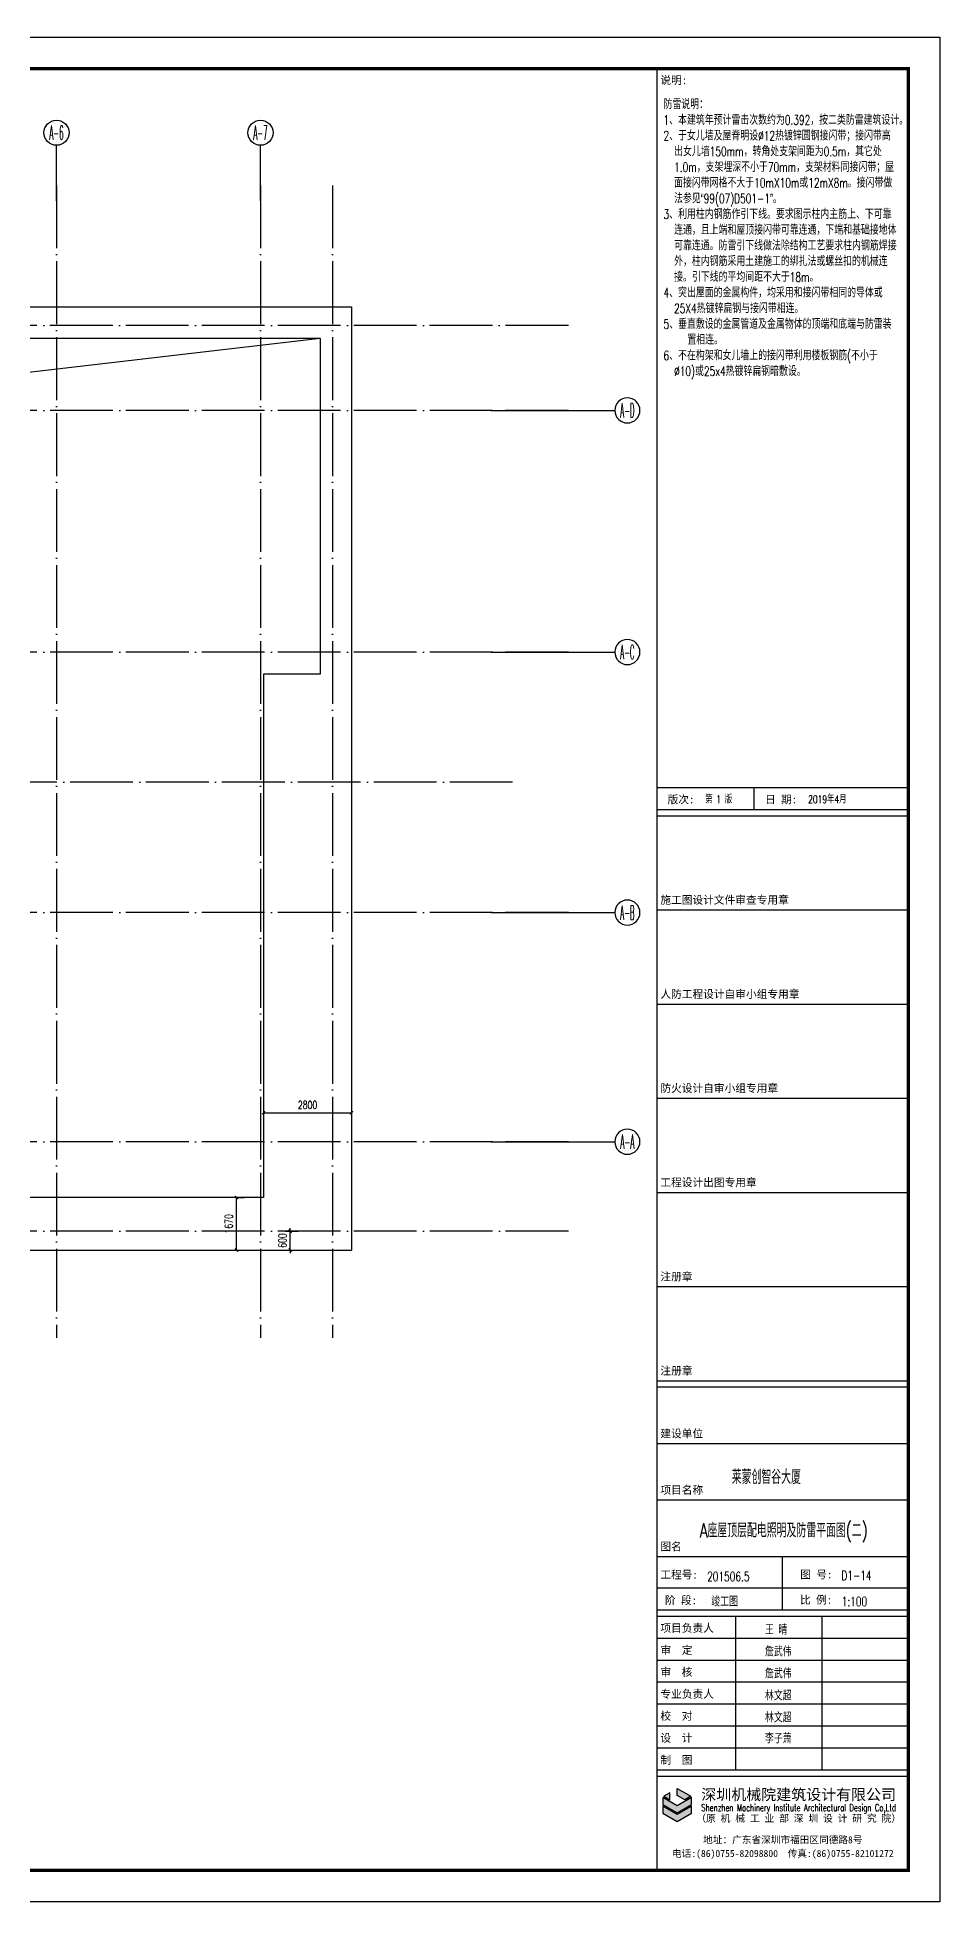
# Model space of a CAD drawing. Extents: x 1980812 to 2226895, y -554123 to 281606.
# Drawn here: x 2036154 to 2064912, y -554123 to -494723 of the extents above; entities that cross this region are included whole.
import ezdxf
from ezdxf.enums import TextEntityAlignment as Align

# ---------------------------------------------------------------- set-up
doc = ezdxf.new("R2010")
doc.units = 0
doc.header["$LTSCALE"] = 1000
doc.header["$MEASUREMENT"] = 0
doc.linetypes.add('DOTE', pattern=[2.42, 2, -0.2, 0.02, -0.2])
doc.layers.get('Defpoints').update_dxf_attribs({"color": 8})
for name, color, linetype in [('$TD_AUDIT_GENERATED_(158)', 8, 'Continuous'), ('$TD_AUDIT_GENERATED_(210)', 8, 'Continuous'), ('7', 7, 'Continuous'), ('AXIS', 7, 'Continuous'), ('AXIS_TEXT', 7, 'Continuous'), ('CURTWALL', 8, 'Continuous'), ('dote', 8, 'DOTE'), ('DQ2', 2, 'Continuous'), ('DQ7', 7, 'Continuous'), ('PUB_DIM', 8, 'Continuous'), ('TK', 1, 'Continuous'), ('WALL', 7, 'Continuous')]:
    doc.layers.add(name, color=color, linetype=linetype)
doc.styles.add('_TCH_AXIS', font='COMPLEX', dxfattribs={"bigfont": 'GBCBIG'})
doc.styles.add('_TCH_DIM_T3', font='SIMPLEX', dxfattribs={"width": 0.705882, "bigfont": 'GBCBIG'})
doc.styles.add('COMPLEX', font='COMPLEX')
doc.styles.add('D8', font='txtw.shx', dxfattribs={"width": 0.7, "bigfont": 'hztxtw.shx'})
doc.styles.add('HEITI', font='simplex.shx', dxfattribs={"width": 0.6, "bigfont": 'hztxt.shx'})
doc.styles.add('SONGTI', font='', dxfattribs={"width": 1.1})
doc.styles.get('SONGTI').set_extended_font_data('NSimSun')
doc.dimstyles.new('_TCH_ARCH&&100', dxfattribs={"dimtxt": 255, "dimasz": 100, "dimexe": 250, "dimexo": 300, "dimgap": 122.5, "dimtad": 1, "dimdec": 0, "dimzin": 0, "dimdsep": 46, "dimtxsty": '_TCH_DIM_T3', "dimblk": 'ARCHTICK', "dimcen": 0.09, "dimclrt": 7, "dimazin": 2, "dimtfac": 1, "dimtdec": 0, "dimtix": 1, "dimtmove": 2, "dimatfit": 3, "dimfxl": 1, "dimtolj": 1, "dimtzin": 0, "dimarcsym": 0})

# ---------------------------------------------------------------- blocks, each defined once
blk = doc.blocks.new('_AXISO')
blk.add_circle((0, 0), 0.5)
at = {"layer": 'AXIS_TEXT', "style": 'COMPLEX', "width": 1.041667}
blk.add_attdef('A', text='', height=0.56, dxfattribs=at).set_placement((-0.25, -0.28), (0.25, -0.28), align=Align.FIT)
blk = doc.blocks.new('$TD_AUDIT_GENERATED_(9F)')
at = {"layer": 'AXIS'}
for p, q in [((0, 29979), (0, 31745)), ((6500, 29979), (6500, 31745)), ((14900, 29979), (14900, 31745)), ((23300, 29979), (23300, 31745)), ((31700, 29979), (31700, 31745)), ((40100, 29979), (40100, 31745)), ((46600, 29979), (46600, 31745)), ((-6824, 23300), (-10655, 23300)), ((53944, 23300), (57893, 23300)), ((-6824, 15600), (-10655, 15600)), ((53944, 15600), (57893, 15600)), ((-6824, 7300), (-10655, 7300)), ((53944, 7300), (57893, 7300)), ((53944, 0), (57893, 0)), ((-6824, 0), (-10655, 0))]:
    blk.add_line(p, q, dxfattribs=at)
at = {"layer": 'dote'}
for p, q in [((-2800, 30469), (-2800, -6248)), ((0, 30469), (0, -6248)), ((6500, 30469), (6500, -6248)), ((14900, 30469), (14900, -6248)), ((23300, 30469), (23300, -6248)), ((31700, 30469), (31700, -6248)), ((35900, 30469), (35900, -5250)), ((40100, 30469), (40100, -6248)), ((46600, 30469), (46600, -6248)), ((48900, 30469), (48900, -6248)), ((10700, 29972), (10700, -5320)), ((19100, 17700), (19100, 30123)), ((27500, 17700), (27500, 30123)), ((56411, 26000), (-8456, 26000)), ((56413, 23300), (-8454, 23300)), ((56413, 15600), (-8454, 15600)), ((9046, 11450), (-6998, 11450)), ((54631, 11450), (37209, 11450)), ((56413, 7300), (-8454, 7300)), ((19100, 5200), (19100, -5320)), ((27500, 5200), (27500, -4850)), ((56413, 0), (-8454, 0)), ((56413, -2850), (-8454, -2850))]:
    blk.add_line(p, q, dxfattribs=at)
at = {"layer": 'AXIS'}
ref = blk.add_blockref('_AXISO', (0, 32145), dxfattribs=dict(at, xscale=800, yscale=800, zscale=800))
ref.add_attrib('A', 'A-1', dxfattribs={"layer": 'AXIS_TEXT', "height": 452.5, "style": '_TCH_AXIS', "width": 0.375}).set_placement((-226, 31919), (226, 31919), align=Align.FIT)
ref = blk.add_blockref('_AXISO', (6500, 32145), dxfattribs=dict(at, xscale=800, yscale=800, zscale=800))
ref.add_attrib('A', 'A-2', dxfattribs={"layer": 'AXIS_TEXT', "height": 452.5, "style": '_TCH_AXIS', "width": 0.344262}).set_placement((6274, 31919), (6726, 31919), align=Align.FIT)
ref = blk.add_blockref('_AXISO', (14900, 32145), dxfattribs=dict(at, xscale=800, yscale=800, zscale=800))
ref.add_attrib('A', 'A-3', dxfattribs={"layer": 'AXIS_TEXT', "height": 452.5, "style": '_TCH_AXIS', "width": 0.344262}).set_placement((14674, 31919), (15126, 31919), align=Align.FIT)
ref = blk.add_blockref('_AXISO', (23300, 32145), dxfattribs=dict(at, xscale=800, yscale=800, zscale=800))
ref.add_attrib('A', 'A-4', dxfattribs={"layer": 'AXIS_TEXT', "height": 452.5, "style": '_TCH_AXIS', "width": 0.333333}).set_placement((23074, 31919), (23526, 31919), align=Align.FIT)
ref = blk.add_blockref('_AXISO', (31700, 32145), dxfattribs=dict(at, xscale=800, yscale=800, zscale=800))
ref.add_attrib('A', 'A-5', dxfattribs={"layer": 'AXIS_TEXT', "height": 452.5, "style": '_TCH_AXIS', "width": 0.344262}).set_placement((31474, 31919), (31926, 31919), align=Align.FIT)
ref = blk.add_blockref('_AXISO', (40100, 32145), dxfattribs=dict(at, xscale=800, yscale=800, zscale=800))
ref.add_attrib('A', 'A-6', dxfattribs={"layer": 'AXIS_TEXT', "height": 452.5, "style": '_TCH_AXIS', "width": 0.344262}).set_placement((39874, 31919), (40326, 31919), align=Align.FIT)
ref = blk.add_blockref('_AXISO', (46600, 32145), dxfattribs=dict(at, xscale=800, yscale=800, zscale=800))
ref.add_attrib('A', 'A-7', dxfattribs={"layer": 'AXIS_TEXT', "height": 452.5, "style": '_TCH_AXIS', "width": 0.344262}).set_placement((46374, 31919), (46826, 31919), align=Align.FIT)
ref = blk.add_blockref('_AXISO', (-11055, 23300), dxfattribs=dict(at, xscale=800, yscale=800, zscale=800))
ref.add_attrib('A', 'A-D', dxfattribs={"layer": 'AXIS_TEXT', "height": 452.5, "style": '_TCH_AXIS', "width": 0.328125}).set_placement((-11281, 23074), (-10828, 23074), align=Align.FIT)
ref = blk.add_blockref('_AXISO', (58293, 23300), dxfattribs=dict(at, xscale=-800, yscale=800, zscale=800))
ref.add_attrib('A', 'A-D', dxfattribs={"layer": 'AXIS_TEXT', "height": 452.5, "style": '_TCH_AXIS', "width": 0.328125}).set_placement((58066, 23074), (58519, 23074), align=Align.FIT)
ref = blk.add_blockref('_AXISO', (-11055, 15600), dxfattribs=dict(at, xscale=800, yscale=800, zscale=800))
ref.add_attrib('A', 'A-C', dxfattribs={"layer": 'AXIS_TEXT', "height": 452.5, "style": '_TCH_AXIS', "width": 0.33871}).set_placement((-11281, 15374), (-10828, 15374), align=Align.FIT)
ref = blk.add_blockref('_AXISO', (58293, 15600), dxfattribs=dict(at, xscale=-800, yscale=800, zscale=800))
ref.add_attrib('A', 'A-C', dxfattribs={"layer": 'AXIS_TEXT', "height": 452.5, "style": '_TCH_AXIS', "width": 0.33871}).set_placement((58066, 15374), (58519, 15374), align=Align.FIT)
ref = blk.add_blockref('_AXISO', (-11055, 7300), dxfattribs=dict(at, xscale=800, yscale=800, zscale=800))
ref.add_attrib('A', 'A-B', dxfattribs={"layer": 'AXIS_TEXT', "height": 452.5, "style": '_TCH_AXIS', "width": 0.328125}).set_placement((-11281, 7074), (-10828, 7074), align=Align.FIT)
ref = blk.add_blockref('_AXISO', (58293, 7300), dxfattribs=dict(at, xscale=-800, yscale=800, zscale=800))
ref.add_attrib('A', 'A-B', dxfattribs={"layer": 'AXIS_TEXT', "height": 452.5, "style": '_TCH_AXIS', "width": 0.328125}).set_placement((58066, 7074), (58519, 7074), align=Align.FIT)
ref = blk.add_blockref('_AXISO', (-11055, 0), dxfattribs=dict(at, xscale=800, yscale=800, zscale=800))
ref.add_attrib('A', 'A-A', dxfattribs={"layer": 'AXIS_TEXT', "height": 452.5, "style": '_TCH_AXIS', "width": 0.323077}).set_placement((-11281, -226), (-10828, -226), align=Align.FIT)
ref = blk.add_blockref('_AXISO', (58293, 0), dxfattribs=dict(at, xscale=-800, yscale=800, zscale=800))
ref.add_attrib('A', 'A-A', dxfattribs={"layer": 'AXIS_TEXT', "height": 452.5, "style": '_TCH_AXIS', "width": 0.323077}).set_placement((58066, -226), (58519, -226), align=Align.FIT)
blk = doc.blocks.new('_ArchTick')
at = {"color": 0, "linetype": 'ByBlock', "const_width": 0.4}
blk.add_lwpolyline([(-0.5, -0.5), (0.5, 0.5)], dxfattribs=at)
blk = doc.blocks.new('*D219')
at = {"layer": 'Defpoints', "color": 0, "transparency": 16777216}
for p in [(2042208, -531690), (2042504, -531690), (2042208, -533360)]:
    blk.add_point(p, dxfattribs=at)
at = {"layer": 'PUB_DIM', "color": 0, "lineweight": -2, "transparency": 16777216}
for p, q in [((2042504, -533360), (2042504, -531690)), ((2042508, -531690), (2042754, -531690)), ((2042508, -533360), (2042754, -533360))]:
    blk.add_line(p, q, dxfattribs=at)
at = {"layer": 'PUB_DIM', "color": 0, "lineweight": -2, "transparency": 16777216, "xscale": 100, "yscale": 100, "zscale": 100}
for p, rotation in [((2042504, -531690), 90), ((2042504, -533360), 270)]:
    blk.add_blockref('_ArchTick', p, dxfattribs=dict(at, rotation=rotation))
at = {"layer": 'PUB_DIM', "color": 7, "transparency": 16777216, "insert": (2042254, -532525), "char_height": 255, "attachment_point": 5, "rotation": 90, "style": '_TCH_DIM_T3'}
blk.add_mtext('\\A1;1670', dxfattribs=at)
blk = doc.blocks.new('*D220')
at = {"layer": 'Defpoints', "color": 0, "transparency": 16777216}
for p in [(2043367, -528591), (2046167, -528591), (2046167, -528989)]:
    blk.add_point(p, dxfattribs=at)
at = {"layer": 'PUB_DIM', "color": 0, "lineweight": -2, "transparency": 16777216}
for p, q in [((2043367, -528891), (2043367, -529239)), ((2043367, -528989), (2046167, -528989)), ((2046167, -528891), (2046167, -529239))]:
    blk.add_line(p, q, dxfattribs=at)
at = {"layer": 'PUB_DIM', "color": 0, "lineweight": -2, "transparency": 16777216, "xscale": 100, "yscale": 100, "zscale": 100, "rotation": 180}
blk.add_blockref('_ArchTick', (2043367, -528989), dxfattribs=at)
at = {"layer": 'PUB_DIM', "color": 0, "lineweight": -2, "transparency": 16777216, "xscale": 100, "yscale": 100, "zscale": 100}
blk.add_blockref('_ArchTick', (2046167, -528989), dxfattribs=at)
at = {"layer": 'PUB_DIM', "color": 7, "transparency": 16777216, "insert": (2044767, -528739), "char_height": 255, "attachment_point": 5, "style": '_TCH_DIM_T3'}
blk.add_mtext('\\A1;2800', dxfattribs=at)
blk = doc.blocks.new('*D223')
at = {"layer": 'Defpoints', "color": 0, "transparency": 16777216}
for p in [(2043751, -532760), (2044216, -532760), (2043751, -533360)]:
    blk.add_point(p, dxfattribs=at)
at = {"layer": 'PUB_DIM', "color": 0, "lineweight": -2, "transparency": 16777216}
for p, q in [((2044051, -532760), (2044466, -532760)), ((2044216, -532760), (2044216, -532660)), ((2044216, -533360), (2044216, -532760)), ((2044051, -533360), (2044466, -533360)), ((2044216, -533360), (2044216, -533460))]:
    blk.add_line(p, q, dxfattribs=at)
at = {"layer": 'PUB_DIM', "color": 0, "lineweight": -2, "transparency": 16777216, "xscale": 100, "yscale": 100, "zscale": 100}
for p, rotation in [((2044216, -532760), 270), ((2044216, -533360), 90)]:
    blk.add_blockref('_ArchTick', p, dxfattribs=dict(at, rotation=rotation))
at = {"layer": 'PUB_DIM', "color": 7, "transparency": 16777216, "insert": (2043966, -533060), "char_height": 255, "attachment_point": 5, "rotation": 90, "style": '_TCH_DIM_T3'}
blk.add_mtext('\\A1;600', dxfattribs=at)
blk = doc.blocks.new('tu kuang A1 A')
at = {"layer": 'TK'}
h = blk.add_hatch(color=256, dxfattribs=at)
h.paths.add_polyline_path([(75976, 3247), (75738, 3384), (75738, 3611), (76172, 3360)])
h.paths.add_polyline_path([(75303, 3360), (75499, 3247), (75499, 3473)])
h.paths.add_polyline_path([(75280, 3095), (75738, 2831), (76195, 3095), (76195, 3321), (75738, 3057), (75280, 3321)])
h.paths.add_polyline_path([(75738, 2553), (76195, 2817), (76195, 3043), (75738, 2779), (75280, 3043), (75280, 2817)])
for p, q in [((75100, 1000), (75100, 58400)), ((83100, 1000), (83100, 58400)), ((75100, 35500), (83100, 35500)), ((78187, 34800), (78187, 35500)), ((75100, 34800), (83100, 34800)), ((75100, 34600), (83100, 34600)), ((75100, 31600), (83100, 31600)), ((75100, 28600), (83100, 28600)), ((75100, 25600), (83100, 25600)), ((75100, 22600), (83100, 22600)), ((75100, 19600), (83100, 19600)), ((75100, 16600), (83100, 16600)), ((75100, 16400), (83100, 16400)), ((75100, 16400), (83100, 16400)), ((75100, 16400), (83100, 16400)), ((75100, 16400), (83100, 16400)), ((75100, 16400), (83100, 16400)), ((75100, 14600), (83100, 14600)), ((75100, 14600), (83100, 14600)), ((75100, 14600), (83100, 14600)), ((75100, 14600), (83100, 14600)), ((75100, 14600), (83100, 14600)), ((75100, 12800), (83100, 12800)), ((75100, 11000), (83100, 11000)), ((79087, 9286), (79087, 11000)), ((75100, 10000), (83100, 10000)), ((75100, 9300), (83100, 9300)), ((75100, 9300), (83100, 9300)), ((75100, 9300), (83100, 9300)), ((75100, 9100), (83100, 9100)), ((77600, 4200), (77600, 9100)), ((80350, 4200), (80350, 9100)), ((75100, 8400), (83100, 8400)), ((75100, 7700), (83100, 7700)), ((75100, 7000), (83100, 7000)), ((75100, 6300), (83100, 6300)), ((75100, 5600), (83100, 5600)), ((75100, 4900), (83100, 4900)), ((75100, 4200), (83100, 4200)), ((75100, 4000), (83100, 4000)), ((83100, 1000), (75100, 1000))]:
    blk.add_line(p, q, dxfattribs=at)
for points in [[(0, 59400), (84100, 59400), (84100, 0), (0, 0)], [(75976, 3247), (75738, 3384), (75738, 3611), (76172, 3360)], [(75280, 3095), (75738, 2831), (76195, 3095), (76195, 3321), (75738, 3057), (75280, 3321)], [(75738, 2553), (76195, 2817), (76195, 3043), (75738, 2779), (75280, 3043), (75280, 2817)], [(75303, 3360), (75499, 3247), (75499, 3473)]]:
    blk.add_lwpolyline(points, close=True, dxfattribs=at)
at = {"layer": 'TK', "const_width": 100}
blk.add_lwpolyline([(83100, 1000), (83100, 58400), (2500, 58400), (2500, 1000)], close=True, dxfattribs=at)
at = {"layer": '7', "style": 'D8', "width": 0.7}
for s, height, p in [('\\M+5B5DA 1 \\M+5B0E6', 250, (76625, 34995)), ('2019\\M+5C4EA4\\M+5D4C2', 250, (79909, 34997)), ('201506.5', 300, (76689, 10210)), ('\\M+5BFA2\\M+5B9A4\\M+5CDBC', 300, (76820, 9408)), ('1:100', 300, (80977, 9415)), ('\\M+5CDF5 \\M+5C7E7', 300, (78530, 8510)), ('\\M+5D5B2\\M+5CEE4\\M+5CEB0', 300, (78530, 7816)), ('\\M+5D5B2\\M+5CEE4\\M+5CEB0', 300, (78530, 7116)), ('\\M+5C1D6\\M+5CEC4\\M+5B3AC', 300, (78530, 6414)), ('\\M+5C1D6\\M+5CEC4\\M+5B3AC', 300, (78530, 5714)), ('\\M+5C0EE\\M+5D7D3\\M+5CFF4', 300, (78530, 5048))]:
    blk.add_text(s, height=height, dxfattribs=at).set_placement(p)
at = {"layer": '7', "color": 1, "style": 'D8', "width": 0.7}
blk.add_text('\\M+5C0B3\\M+5C3C9\\M+5B4B4\\M+5D6C7\\M+5B9C8\\M+5B4F3\\M+5CFC3', height=450, dxfattribs=at).set_placement((77472, 13307))
at = {"layer": 'TK', "style": 'SONGTI'}
for s, p in [('\\M+5CBB5\\M+5C3F7:', (75198, 57909)), ('\\M+5B0E6\\M+5B4CE:', (75428, 34992)), ('\\M+5C8D5 \\M+5C6DA:', (78532, 34992)), ('\\M+5CAA9\\M+5B9A4\\M+5CDBC\\M+5C9E8\\M+5BCC6\\M+5CEC4\\M+5BCFE\\M+5C9F3\\M+5B2E9\\M+5D7A8\\M+5D3C3\\M+5D5C2', (75198, 31792)), ('\\M+5C8CB\\M+5B7C0\\M+5B9A4\\M+5B3CC\\M+5C9E8\\M+5BCC6\\M+5D7D4\\M+5C9F3\\M+5D0A1\\M+5D7E9\\M+5D7A8\\M+5D3C3\\M+5D5C2', (75198, 28792)), ('\\M+5B7C0\\M+5BBF0\\M+5C9E8\\M+5BCC6\\M+5D7D4\\M+5C9F3\\M+5D0A1\\M+5D7E9\\M+5D7A8\\M+5D3C3\\M+5D5C2', (75198, 25792)), ('\\M+5B9A4\\M+5B3CC\\M+5C9E8\\M+5BCC6\\M+5B3F6\\M+5CDBC\\M+5D7A8\\M+5D3C3\\M+5D5C2', (75198, 22792)), ('\\M+5D7A2\\M+5B2E1\\M+5D5C2', (75198, 19792)), ('\\M+5D7A2\\M+5B2E1\\M+5D5C2', (75198, 16792)), ('\\M+5BDA8\\M+5C9E8\\M+5B5A5\\M+5CEBB', (75198, 14792)), ('\\M+5CFEE\\M+5C4BF\\M+5C3FB\\M+5B3C6', (75198, 12992)), ('\\M+5CDBC\\M+5C3FB', (75198, 11192)), ('\\M+5B9A4\\M+5B3CC\\M+5BAC5:', (75198, 10294)), ('\\M+5B1C8 \\M+5C0FD:', (79649, 9492)), ('\\M+5CFEE\\M+5C4BF\\M+5B8BA\\M+5D4F0\\M+5C8CB', (75198, 8592)), ('\\M+5C9F3  \\M+5B6A8', (75198, 7892)), ('\\M+5C9F3  \\M+5BACB', (75198, 7192)), ('\\M+5D7A8\\M+5D2B5\\M+5B8BA\\M+5D4F0\\M+5C8CB', (75198, 6492)), ('\\M+5D0A3  \\M+5B6D4', (75198, 5792)), ('\\M+5C9E8  \\M+5BCC6', (75198, 5092)), ('\\M+5D6C6  \\M+5CDBC', (75198, 4392))]:
    blk.add_text(s, height=250, dxfattribs=at).set_placement(p)
for s, p in [('\\M+5CDBC \\M+5BAC5:', (80166, 10425)), ('\\M+5BDD7 \\M+5B6CE:', (75853, 9606))]:
    blk.add_text(s, height=250, dxfattribs=at).set_placement(p, align=Align.MIDDLE_CENTER)
for s, height, p in [('\\M+5C9EE\\M+5DBDA\\M+5BBFA\\M+5D0B5\\M+5D4BA\\M+5BDA8\\M+5D6FE\\M+5C9E8\\M+5BCC6\\M+5D3D0\\M+5CFDE\\M+5B9AB\\M+5CBBE', 350, (79605, 3238)), ('\\M+5A3A8\\M+5D4AD \\M+5BBFA \\M+5D0B5 \\M+5B9A4 \\M+5D2B5 \\M+5B2BF \\M+5C9EE \\M+5DBDA \\M+5C9E8 \\M+5BCC6 \\M+5D1D0 \\M+5BEBF \\M+5D4BA\\M+5A3A9', 228, (79605, 2543)), ('\\M+5B5D8\\M+5D6B7\\M+5A3BA\\M+5B9E3\\M+5B6AB\\M+5CAA1\\M+5C9EE\\M+5DBDA\\M+5CAD0\\M+5B8A3\\M+5CCEF\\M+5C7F8\\M+5CDAC\\M+5B5C2\\M+5C2B78\\M+5BAC5', 225.625, (79100, 1860)), ('\\M+5B5E7\\M+5BBB0:(86)0755-82098800  \\M+5B4AB\\M+5D5E6:(86)0755-82101272', 225.62, (79100, 1424))]:
    blk.add_text(s, height=height, dxfattribs=at).set_placement(p, align=Align.CENTER)
at = {"layer": 'TK', "style": 'HEITI', "width": 0.7}
blk.add_text('Shenzhen Machinery Institute Architectural Design Co,Ltd', height=229, dxfattribs=at).set_placement((79605, 2884), align=Align.CENTER)

msp = doc.modelspace()

# ---------------------------------------------------------------- linework, layer by layer
at = {"layer": '$TD_AUDIT_GENERATED_(158)', "color": 2}
for p, q in [((2010616.5, -503309.9), (2046166.5, -503309.9)), ((2046166.5, -503309.9), (2046166.5, -515409.9)), ((2045166.5, -504309.9), (2045166.5, -515009.9)), ((2045166.5, -515009.9), (2043366.5, -515009.9)), ((2046166.5, -515409.9), (2046166.5, -533359.9)), ((2031416.5, -533359.9), (2046166.5, -533359.9))]:
    msp.add_line(p, q, dxfattribs=at)
msp.add_lwpolyline([(2043366.5, -515009.9), (2043366.5, -531689.9), (2032216.5, -531689.9), (2032216.5, -530889.9), (2028716.5, -530889.9), (2028716.5, -532359.9), (1994266.5, -532359.9)], dxfattribs=at)
at = {"layer": '$TD_AUDIT_GENERATED_(210)'}
msp.add_lwpolyline([(1994266.5, -532359.9), (2001517.3, -509399.7), (2045166.5, -504309.9)], dxfattribs=at)
at = {"layer": 'CURTWALL'}
msp.add_line((2011216.5, -504309.9), (2045166.5, -504309.9), dxfattribs=at)

# ---------------------------------------------------------------- block references
at = {"layer": 'DQ2'}
msp.add_blockref('tu kuang A1 A', (1980812.3, -554123.1), dxfattribs=at)
at = {"layer": 'WALL'}
msp.add_blockref('$TD_AUDIT_GENERATED_(9F)', (1996666.5, -529909.9), dxfattribs=at)

# ---------------------------------------------------------------- texts
at = {"layer": '7', "style": 'D8', "width": 0.7}
msp.add_text('D1-14', height=300, dxfattribs=at).set_placement((2061776.8, -543882.2))
at = {"layer": 'DQ7', "color": 1, "style": 'D8', "width": 0.7}
msp.add_text('A\\M+5D7F9\\M+5CEDD\\M+5B6A5\\M+5B2E3\\M+5C5E4\\M+5B5E7\\M+5D5D5\\M+5C3F7\\M+5BCB0\\M+5B7C0\\M+5C0D7\\M+5C6BD\\M+5C3E6\\M+5CDBC(\\M+5B6FE)', height=450, dxfattribs=at).set_placement((2059940.3, -542516), align=Align.CENTER)
at = {"layer": 'DQ7', "insert": (2056110.6, -496708.8), "char_height": 300, "width": 7430.861, "attachment_point": 1, "style": 'D8'}
msp.add_mtext('\\pi-759.39,l759.39;\\M+5B7C0\\M+5C0D7\\M+5CBB5\\M+5C3F7\\M+5A3BA\\P1\\M+5A1A2\\M+5B1BE\\M+5BDA8\\M+5D6FE\\M+5C4EA\\M+5D4A4\\M+5BCC6\\M+5C0D7\\M+5BBF7\\M+5B4CE\\M+5CAFD\\M+5D4BC\\M+5CEAA0.392\\M+5A3AC\\M+5B0B4\\M+5B6FE\\M+5C0E0\\M+5B7C0\\M+5C0D7\\M+5BDA8\\M+5D6FE\\M+5C9E8\\M+5BCC6\\M+5A1A3\\P\\pi-337.5,l337.5;2\\M+5A1A2\\M+5D3DA\\M+5C5AE\\M+5B6F9\\M+5C7BD\\M+5BCB0\\M+5CEDD\\M+5BCB9\\M+5C3F7\\M+5C9E8∅12\\M+5C8C8\\M+5B6C6\\M+5D0BF\\M+5D4B2\\M+5B8D6\\M+5BDD3\\M+5C9C1\\M+5B4F8\\M+5A3BB\\M+5BDD3\\M+5C9C1\\M+5B4F8\\M+5B8DF\\M+5B3F6\\M+5C5AE\\M+5B6F9\\M+5C7BD150mm\\M+5A3AC\\M+5D7AA\\M+5BDC7\\M+5B4A6\\M+5D6A7\\M+5BCDC\\M+5BCE4\\M+5BEE0\\M+5CEAA0.5m\\M+5A3AC\\M+5C6E4\\M+5CBFC\\M+5B4A61.0m\\M+5A3AC\\M+5D6A7\\M+5BCDC\\M+5C2F1\\M+5C9EE\\M+5B2BB\\M+5D0A1\\M+5D3DA70mm\\M+5A3AC\\M+5D6A7\\M+5BCDC\\M+5B2C4\\M+5C1CF\\M+5CDAC\\M+5BDD3\\M+5C9C1\\M+5B4F8\\M+5A3BB\\M+5CEDD\\M+5C3E6\\M+5BDD3\\M+5C9C1\\M+5B4F8\\M+5CDF8\\M+5B8F1\\M+5B2BB\\M+5B4F3\\M+5D3DA10mX10m\\M+5BBF212mX8m\\M+5A1A3\\M+5BDD3\\M+5C9C1\\M+5B4F8\\M+5D7F6\\M+5B7A8\\M+5B2CE\\M+5BCFB\\M+5A1B099(07)D501-1\\M+5A1B1\\M+5A1A3 \\P3\\M+5A1A2\\M+5C0FB\\M+5D3C3\\M+5D6F9\\M+5C4DA\\M+5B8D6\\M+5BDEE\\M+5D7F7\\M+5D2FD\\M+5CFC2\\M+5CFDF\\M+5A1A3\\M+5D2AA\\M+5C7F3\\M+5CDBC\\M+5CABE\\M+5D6F9\\M+5C4DA\\M+5D6F7\\M+5BDEE\\M+5C9CF\\M+5A1A2\\M+5CFC2\\M+5BFC9\\M+5BFBF\\M+5C1AC\\M+5CDA8\\M+5A3AC\\M+5C7D2\\M+5C9CF\\M+5B6CB\\M+5BACD\\M+5CEDD\\M+5B6A5\\M+5BDD3\\M+5C9C1\\M+5B4F8\\M+5BFC9\\M+5BFBF\\M+5C1AC\\M+5CDA8\\M+5A3AC\\M+5CFC2\\M+5B6CB\\M+5BACD\\M+5BBF9\\M+5B4A1\\M+5BDD3\\M+5B5D8\\M+5CCE5\\M+5BFC9\\M+5BFBF\\M+5C1AC\\M+5CDA8\\M+5A1A3\\M+5B7C0\\M+5C0D7\\M+5D2FD\\M+5CFC2\\M+5CFDF\\M+5D7F6\\M+5B7A8\\M+5B3FD\\M+5BDE1\\M+5B9B9\\M+5B9A4\\M+5D2D5\\M+5D2AA\\M+5C7F3\\M+5D6F9\\M+5C4DA\\M+5B8D6\\M+5BDEE\\M+5BAB8\\M+5BDD3\\M+5CDE2\\M+5A3AC\\M+5D6F9\\M+5C4DA\\M+5B8D6\\M+5BDEE\\M+5B2C9\\M+5D3C3\\M+5CDC1\\M+5BDA8\\M+5CAA9\\M+5B9A4\\M+5B5C4\\M+5B0F3\\M+5D4FA\\M+5B7A8\\M+5BBF2\\M+5C2DD\\M+5CBBF\\M+5BFDB\\M+5B5C4\\M+5BBFA\\M+5D0B5\\M+5C1AC\\M+5BDD3\\M+5A1A3\\M+5D2FD\\M+5CFC2\\M+5CFDF\\M+5B5C4\\M+5C6BD\\M+5BEF9\\M+5BCE4\\M+5BEE0\\M+5B2BB\\M+5B4F3\\M+5D3DA18m\\M+5A1A3 \\P4\\M+5A1A2\\M+5CDBB\\M+5B3F6\\M+5CEDD\\M+5C3E6\\M+5B5C4\\M+5BDF0\\M+5CAF4\\M+5B9B9\\M+5BCFE\\M+5A3AC\\M+5BEF9\\M+5B2C9\\M+5D3C3\\M+5BACD\\M+5BDD3\\M+5C9C1\\M+5B4F8\\M+5CFE0\\M+5CDAC\\M+5B5C4\\M+5B5BC\\M+5CCE5\\M+5BBF225X4\\M+5C8C8\\M+5B6C6\\M+5D0BF\\M+5B1E2\\M+5B8D6\\M+5D3EB\\M+5BDD3\\M+5C9C1\\M+5B4F8\\M+5CFE0\\M+5C1AC\\M+5A1A3\\P\\pi-759.39,l759.39;5\\M+5A1A2\\M+5B4B9\\M+5D6B1\\M+5B7F3\\M+5C9E8\\M+5B5C4\\M+5BDF0\\M+5CAF4\\M+5B9DC\\M+5B5C0\\M+5BCB0\\M+5BDF0\\M+5CAF4\\M+5CEEF\\M+5CCE5\\M+5B5C4\\M+5B6A5\\M+5B6CB\\M+5BACD\\M+5B5D7\\M+5B6CB\\M+5D3EB\\M+5B7C0\\M+5C0D7\\M+5D7B0\\M+5D6C3\\M+5CFE0\\M+5C1AC\\M+5A1A3\\P\\pi-337.5,l337.5;6\\M+5A1A2\\M+5B2BB\\M+5D4DA\\M+5B9B9\\M+5BCDC\\M+5BACD\\M+5C5AE\\M+5B6F9\\M+5C7BD\\M+5C9CF\\M+5B5C4\\M+5BDD3\\M+5C9C1\\M+5B4F8\\M+5C0FB\\M+5D3C3\\M+5C2A5\\M+5B0E5\\M+5B8D6\\M+5BDEE(\\M+5B2BB\\M+5D0A1\\M+5D3DA∅10)\\M+5BBF225x4\\M+5C8C8\\M+5B6C6\\M+5D0BF\\M+5B1E2\\M+5B8D6\\M+5B0B5\\M+5B7F3\\M+5C9E8\\M+5A1A3\\P\\pi-759.39,l759.39; \\P\\P ', dxfattribs=at)

# ---------------------------------------------------------------- dimensions: what is measured, and where the dimension line sits
at = {"layer": 'PUB_DIM'}
for p1, p2, distance, picture, middle in [((2043366.5, -528591), (2046166.5, -528591), -398, '*D220', (2044766.5, -528739)), ((2042207.5, -533359.9), (2042207.5, -531689.9), -297, '*D219', (2042254.5, -532524.9)), ((2043751.5, -533359.9), (2043751.5, -532759.9), -464, '*D223', (2043965.5, -533059.9))]:
    dim = msp.add_aligned_dim(p1=p1, p2=p2, distance=distance, dimstyle='_TCH_ARCH&&100', dxfattribs=at)
    dim.commit()
    dim.dimension.update_dxf_attribs({"geometry": picture, "text_midpoint": middle})

doc.saveas('drawing.dxf')
